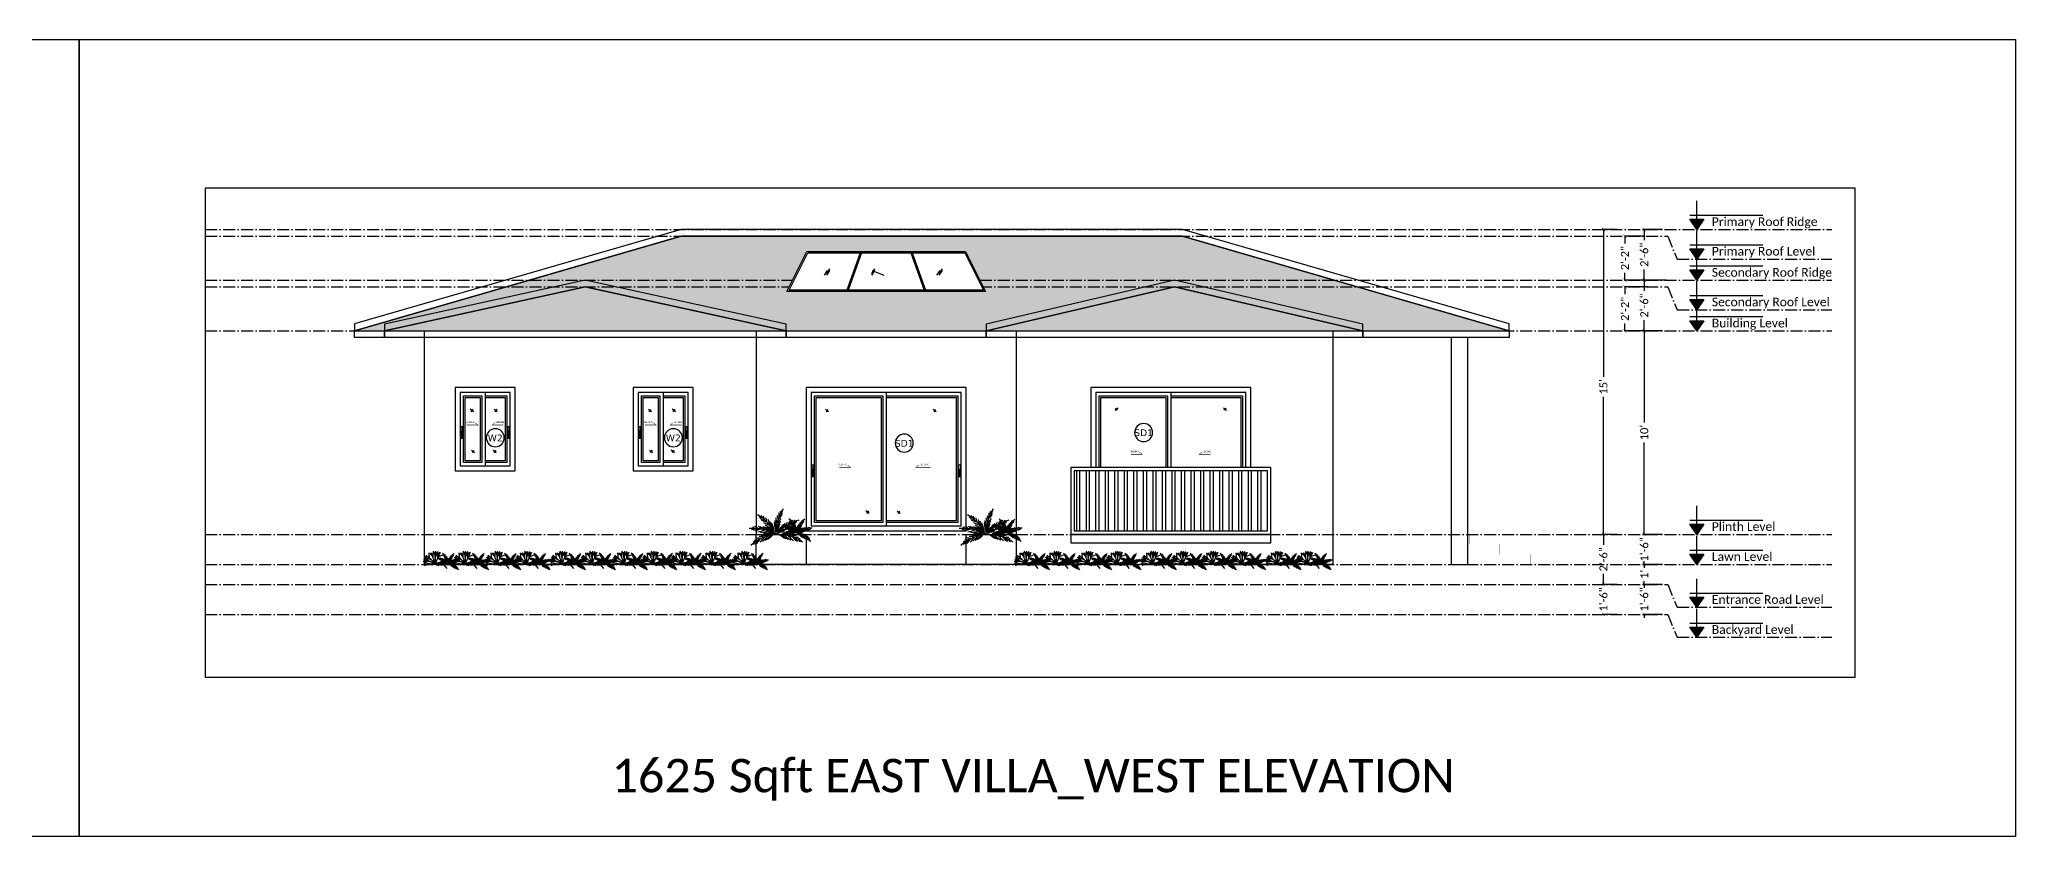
# Model space of a CAD drawing. Header units: millimetres. Extents: x -620 to 116137, y -21481 to 17722.
# Drawn here: x 86510 to 116137, y -21481 to -9535 of the extents above; entities that cross this region are included whole.
import ezdxf
from ezdxf.enums import TextEntityAlignment as Align
from ezdxf.xclip import XClip

# ---------------------------------------------------------------- set-up
doc = ezdxf.new("R2010")
doc.units = ezdxf.units.MM
doc.header["$LTSCALE"] = 150
doc.header["$XCLIPFRAME"] = 2
doc.set_wipeout_variables(frame=1)
doc.linetypes.add('ACAD_ISO10W100', pattern=[18, 12, -3, 0, -3])
doc.linetypes.add('HIDDEN', pattern=[0])
for name, color, linetype, true_color in [('ad-Dimension', 5, 'Continuous', 0x0000ff), ('ad-Landscape', 7, 'Continuous', 0x007f00), ('ad-Primary Roof', 5, 'Continuous', 0x0000ff), ('ad-Ridge', 7, 'Continuous', 0xa56752), ('ad-Secondary Roof', 6, 'Continuous', 0xff00ff), ('ad-Verandah', 7, 'Continuous', 0xa57c52)]:
    doc.layers.add(name, color=color, linetype=linetype, true_color=true_color)
for name, color, linetype in [('ad-Door', 11, 'Continuous'), ('ad-Elevation 10', 8, 'Continuous'), ('ad-Grid', 8, 'ACAD_ISO10W100'), ('ad-Level', 4, 'Continuous'), ('ad-Level text', 4, 'Continuous'), ('ad-MS Column', 1, 'Continuous'), ('ad-Roofs', 2, 'Continuous'), ('ad-Text main', 7, 'Continuous'), ('ad-Text Main_Door&window Label', 7, 'Continuous'), ('ad-Wall hatch', 8, 'Continuous')]:
    doc.layers.add(name, color=color, linetype=linetype)
doc.styles.add('6 U T S R N_Typical Floor Plan$0$3BHK-E(NB)$0$grid_text', font='verdana.ttf', dxfattribs={"width": 0.9})
doc.styles.get("Standard").update_dxf_attribs({"font": 'calibril.ttf'})
doc.dimstyles.new('Copy of A-100-DIM-INT (MM-FT)', dxfattribs={"dimscale": 50, "dimtxt": 2.4, "dimasz": 1, "dimexe": 0, "dimexo": 0, "dimgap": 1, "dimtad": 0, "dimdec": 0, "dimlfac": 0.03937, "dimdsep": 46, "dimlunit": 3, "dimtxsty": 'Standard', "dimblk": '$ZCDB_AUDIT_GENERATED_C85', "dimcen": 0.025, "dimclrd": 256, "dimclre": 256, "dimclrt": 256, "dimazin": 2, "dimtfac": 1, "dimtdec": 0, "dimtix": 1, "dimtmove": 2, "dimatfit": 3, "dimldrblk": '$ZCDB_AUDIT_GENERATED_C85', "dimfxl": 1, "dimtolj": 1, "dimtzin": 0, "dimarcsym": 0})

# ---------------------------------------------------------------- blocks, each defined once
blk = doc.blocks.new('zw$24C5')
at = {"layer": 'ad-Wall hatch', "transparency": 33554610}
h = blk.add_hatch(dxfattribs=at)
h.set_pattern_fill('AR-BRSTD', color=256, angle=360)
h.set_pattern_definition([(360, (-16615, -5e-11), (3e-14, 67.7418), []), (90, (-16615, -5e-11), (-101.6, 67.7418), [67.7418, -67.7418])])
h.paths.add_polyline_path([(-16615, 0), (-11715, 1420), (-4200, 1420), (700, 0)])
h.paths.add_polyline_path([(-16165, 0), (-13153, 660), (-10140, 0)], flags=17)
h.paths.add_polyline_path([(-7140, 0), (-4317, 660), (-1495, 0)], flags=17)
h = blk.add_hatch(dxfattribs=at)
h.set_pattern_fill('AR-BRSTD', color=256, angle=360)
h.set_pattern_definition([(360, (-14850.16, 1991.93), (5e-14, 67.7418), []), (90, (-14850.16, 1991.93), (-101.6, 67.7418), [67.7418, -67.7418])])
h.paths.add_polyline_path([(-16165, 0), (-13153, 660), (-10140, 0)])
h.paths.add_polyline_path([(-7140, 0), (-4317, 660), (-1495, 0)])
at = {"elevation": 0}
for points in [[(-16165, 0), (-10140, 0), (-10140, -100), (-16165, -100)], [(-10140, 0), (-7140, 0), (-7140, -100), (-10140, -100)]]:
    blk.add_lwpolyline(points, close=True, dxfattribs=at)
blk.add_lwpolyline([(-7140, 0), (-1495, 0), (-1495, -100), (-7140, -100)], close=True)
at = {"layer": 'ad-Elevation 10', "elevation": 0}
for points in [[(-16615, 0), (-16165, 0), (-16165, -100), (-16615, -100)], [(-1495, 0), (700, 0), (700, -100), (-1495, -100)]]:
    blk.add_lwpolyline(points, close=True, dxfattribs=at)
at = {"layer": 'ad-Primary Roof', "const_width": 20}
blk.add_lwpolyline([(-16615, 0), (-11715, 1420), (-4200, 1420), (700, 0)], close=True, dxfattribs=at)
at = {"layer": 'ad-Ridge'}
for points in [[(700, 0), (700, 103), (-4200, 1520), (-11715, 1520), (-16615, 103), (-16615, 0), (-11715, 1420), (-4200, 1420)], [(-7140, 0), (-4317, 658), (-1495, 0), (-1495, 102), (-4317, 760), (-7140, 102)]]:
    blk.add_lwpolyline(points, close=True, dxfattribs=at)
at = {"layer": 'ad-Ridge', "elevation": 0}
blk.add_lwpolyline([(-16165, 0), (-13153, 658), (-10140, 0), (-10140, 102), (-13153, 760), (-16165, 102)], close=True, dxfattribs=at)
at = {"layer": 'ad-Secondary Roof', "const_width": 20, "elevation": 0}
blk.add_lwpolyline([(-16165, 0), (-13153, 660), (-10140, 0)], close=True, dxfattribs=at)
at = {"layer": 'ad-Secondary Roof', "const_width": 20}
blk.add_lwpolyline([(-7140, 0), (-4317, 660), (-1495, 0)], close=True, dxfattribs=at)
blk = doc.blocks.new('A$C21625DEA')
at = {"layer": 'ad-Wall hatch'}
for p, q in [((0, 0), (46, 40)), ((4, 20), (21, 35)), ((21, 1), (37, 16))]:
    blk.add_line(p, q, dxfattribs=at)
blk = doc.blocks.new('hejhf')
at = {"layer": 'ad-Door', "linetype": 'HIDDEN', "ltscale": 300}
blk.add_lwpolyline([(35197, 30880), (35229, 30880), (35229, 30710), (35197, 30710)], close=True, dxfattribs=at)
at = {"layer": 'ad-Door'}
blk.add_lwpolyline([(35205, 30818), (35221, 30818), (35221, 30722), (35205, 30722)], close=True, dxfattribs=at)
blk = doc.blocks.new('6 U T S R N_Typical Floor Plan$0$ad_Window Tag')
blk.add_circle((0, 0), 150)
at = {"style": '6 U T S R N_Typical Floor Plan$0$3BHK-E(NB)$0$grid_text', "width": 0.9}
blk.add_attdef('D1', text='', height=125, dxfattribs=at).set_placement((0, 0), align=Align.MIDDLE_CENTER)
blk = doc.blocks.new('zw$B431')
at = {"layer": 'ad-Door'}
for points in [[(900, 1250), (0, 1250), (0, 0), (900, 0)], [(825, 1175), (75, 1175), (75, 75), (825, 75)], [(125, 1125), (400, 1125), (400, 125), (125, 125)], [(150, 1100), (375, 1100), (375, 150), (150, 150)]]:
    blk.add_lwpolyline(points, close=True, dxfattribs=at)
for points in [[(450, 1175), (450, 75)], [(450, 1125), (775, 1125), (775, 125), (450, 125)], [(450, 1100), (750, 1100), (750, 150), (450, 150)]]:
    blk.add_lwpolyline(points, dxfattribs=at)
at = {"layer": 'ad-Door', "const_width": 6.39, "elevation": 0}
for points in [[(300, 725), (344, 689), (175, 689)], [(600, 725), (556, 689), (725, 689)]]:
    blk.add_lwpolyline(points, dxfattribs=at)
at = {"xscale": -1}
for p in [(35313, -30220), (36013, -30220)]:
    blk.add_blockref('hejhf', p, dxfattribs=at)
at = {"layer": 'ad-Elevation 10', "xscale": -1}
for p in [(274, 884, 0), (633, 884), (292, 274, 0), (618, 274)]:
    blk.add_blockref('A$C21625DEA', p, dxfattribs=at)
at = {"layer": 'ad-Text Main_Door&window Label'}
ref = blk.add_blockref('6 U T S R N_Typical Floor Plan$0$ad_Window Tag', (603, 497), dxfattribs=dict(at, xscale=-0.9, yscale=0.9, zscale=0.9))
ref.add_attrib('D1', 'W2', dxfattribs={"height": 101.2, "rotation": 1800, "style": '6 U T S R N_Typical Floor Plan$0$3BHK-E(NB)$0$grid_text'}).set_placement((602, 495), align=Align.MIDDLE_CENTER)
at = {"layer": 'ad-Text Main_Door&window Label', "linetype": 'Continuous', "char_height": 25, "width": 146.47, "attachment_point": 5}
for insert in [(228, 732, 0), (672, 732, 0)]:
    blk.add_mtext('SLIDING', dxfattribs=dict(at, insert=insert))
blk = doc.blocks.new('zw$6963')
at = {"transparency": 33554610}
h = blk.add_hatch(dxfattribs=at)
h.set_pattern_fill('ANSI32', color=256, scale=15, angle=45)
h.set_pattern_definition([(90, (50, 50), (-142.875, 4e-14), []), (90, (97.63, 97.63), (-142.875, 4e-14), [])])
h.paths.add_polyline_path([(50, 50), (2950, 50), (2950, 950), (50, 950)])
for points in [[(0, 0), (3000, 0), (3000, 1000), (0, 1000)], [(50, 50), (2950, 50), (2950, 950), (50, 950)], [(0, -125), (3000, -125), (3000, 0), (0, 0)]]:
    blk.add_lwpolyline(points, close=True)
blk = doc.blocks.new('zw$F113')
at = {"layer": 'ad-Door'}
for points in [[(2400, -1200), (2400, 0), (0, 0), (0, -1200)], [(2325, -1200), (2325, -75), (75, -75), (75, -1200)], [(125, -1200), (125, -125), (1150, -125), (1150, -1200)], [(150, -1200), (150, -150), (1125, -150), (1125, -1200)], [(1200, -75), (1200, -1200)], [(1200, -125), (2275, -125), (2275, -1200)], [(1200, -150), (2250, -150), (2250, -1200)]]:
    blk.add_lwpolyline(points, dxfattribs=at)
at = {"layer": 'ad-Door', "const_width": 6.39, "elevation": 0}
for points in [[(729, -964), (773, -1001), (604, -1001)], [(1671, -964), (1627, -1001), (1796, -1001)]]:
    blk.add_lwpolyline(points, dxfattribs=at)
at = {"layer": 'ad-Elevation 10', "rotation": 359.9999999999999}
blk.add_blockref('A$C21625DEA', (365, -342), dxfattribs=at)
at = {"layer": 'ad-Elevation 10', "xscale": -1}
blk.add_blockref('A$C21625DEA', (2035, -342), dxfattribs=at)
at = {"layer": 'ad-Text Main_Door&window Label'}
ref = blk.add_blockref('6 U T S R N_Typical Floor Plan$0$ad_Window Tag', (794, -675), dxfattribs=dict(at, xscale=-0.9, yscale=0.9, zscale=0.9))
ref.add_attrib('D1', 'SD1', dxfattribs={"height": 101.2, "rotation": 2520, "style": '6 U T S R N_Typical Floor Plan$0$3BHK-E(NB)$0$grid_text'}).set_placement((793, -677), align=Align.MIDDLE_CENTER)
at = {"layer": 'ad-Text Main_Door&window Label', "linetype": 'Continuous', "char_height": 25, "width": 146.47, "attachment_point": 5}
for insert in [(657, -957, 0), (1743, -957, 0)]:
    blk.add_mtext('SLIDING', dxfattribs=dict(at, insert=insert))
blk = doc.blocks.new('zw$EFD2')
at = {"layer": 'ad-Door'}
for points in [[(2400, 2150), (0, 2150), (0, 0), (2400, 0)], [(2325, 2075), (75, 2075), (75, 75), (2325, 75)], [(125, 2025), (1150, 2025), (1150, 125), (125, 125)], [(150, 2000), (1125, 2000), (1125, 150), (150, 150)]]:
    blk.add_lwpolyline(points, close=True, dxfattribs=at)
for points in [[(1200, 2075), (1200, 75)], [(1200, 2025), (2275, 2025), (2275, 125), (1200, 125)], [(1200, 2000), (2250, 2000), (2250, 150), (1200, 150)]]:
    blk.add_lwpolyline(points, dxfattribs=at)
at = {"layer": 'ad-Door', "const_width": 6.39, "elevation": 0}
for points in [[(619, 990), (663, 954), (494, 954)], [(1689, 990), (1642, 954), (1866, 954)]]:
    blk.add_lwpolyline(points, dxfattribs=at)
at = {"xscale": -1, "rotation": 359.9999999999997}
for p in [(35313, -29895), (37513, -29895)]:
    blk.add_blockref('hejhf', p, dxfattribs=at)
at = {"layer": 'ad-Elevation 10', "xscale": -1, "rotation": 359.9999999999997}
for p in [(335, 1784, 0), (1948, 1784), (941, 261, 0), (1408, 261)]:
    blk.add_blockref('A$C21625DEA', p, dxfattribs=at)
at = {"layer": 'ad-Text Main_Door&window Label'}
ref = blk.add_blockref('6 U T S R N_Typical Floor Plan$0$ad_Window Tag', (1470, 1317), dxfattribs=dict(at, xscale=-0.9, yscale=0.9, zscale=0.9))
ref.add_attrib('D1', 'SD1', dxfattribs={"height": 101.2, "rotation": 360, "style": '6 U T S R N_Typical Floor Plan$0$3BHK-E(NB)$0$grid_text'}).set_placement((1469, 1314), align=Align.MIDDLE_CENTER)
at = {"layer": 'ad-Text Main_Door&window Label', "linetype": 'Continuous', "char_height": 25, "width": 146.47, "attachment_point": 5}
for insert in [(547, 997, 0), (1776, 997, 0)]:
    blk.add_mtext('SLIDING', dxfattribs=dict(at, insert=insert))
blk = doc.blocks.new('A$C64040638')
at = {"layer": 'ad-MS Column'}
blk.add_lwpolyline([(0, 300), (250, 300), (250, 3700), (0, 3700)], close=True, dxfattribs=at)
blk = doc.blocks.new('zw$A860')
at = {"layer": 'ad-Elevation 10'}
for points in [[(0, 0), (0, -3500), (-13620, -3500), (-13620, 0)], [(-4745, 0), (-4745, -3050)], [(-8645, 0), (-8645, -3050)]]:
    blk.add_lwpolyline(points, dxfattribs=at)
at = {"layer": 'ad-Verandah', "const_width": 2}
for points in [[(-5495, -3050), (-7895, -3050), (-7895, -3200), (-5495, -3200)], [(-5495, -3200), (-7895, -3200), (-7895, -3350), (-5495, -3350)], [(-5495, -3350), (-7895, -3350), (-7895, -3500), (-5495, -3500)]]:
    blk.add_lwpolyline(points, close=True, dxfattribs=at)
at = {"layer": 'ad-Verandah', "const_width": 2, "elevation": 0}
blk.add_lwpolyline([(0, -3500), (2960, -3500), (2960, -3350), (2505, -3350), (2505, -3200), (2050, -3200), (2050, -3050), (0, -3050)], close=True, dxfattribs=at)
for name, p, rotation in [('zw$EFD2', (-7895, -3000), 359.9999999999999), ('zw$F113', (-3630, -850), 359.9999999999997)]:
    blk.add_blockref(name, p, dxfattribs=dict(rotation=rotation))
at = {"layer": 'ad-Elevation 10', "rotation": 359.9999999999997}
blk.add_blockref('zw$6963', (-3930, -3050), dxfattribs=at)
at = {"layer": 'ad-MS Column'}
blk.add_blockref('A$C64040638', (1775, -3800), dxfattribs=at)
at = {"layer": 'ad-Roofs'}
for p in [(-13160, -2100), (-10490, -2100)]:
    blk.add_blockref('zw$B431', p, dxfattribs=at)
blk = doc.blocks.new('TR13')
at = {"layer": 'ad-Landscape'}
for centre, radius, start, end in [((2.27, 0.39), 2.31, 153.8471, 189.8045), ((0.28, 1.14), 0.284, 174.8554, 213.511), ((-1.08, 1.78), 1.45, 318.0291, 330.8083), ((-0.32, 1.39), 0.558, 309.4156, 336.9891), ((0.18, 1.23), 0.119, 165.7556, 225.016), ((-0.04, 1.41), 0.275, 300.4086, 330.328), ((-0.93, -2.02), 2.2, 65.9785, 103.9755), ((-1.41, 0.35), 0.275, 288.3185, 318.2379), ((-1.27, 0.1), 0.119, 33.6304, 92.8909), ((-1.34, 0.62), 0.558, 281.6573, 309.2309), ((-1.2, -0.02), 0.284, 45.1354, 83.791), ((-2.01, -1.22), 2.31, 31.3349, 67.3424), ((-1.57, 1.44), 1.45, 287.8381, 300.6174), ((-0.94, 1.07), 0.275, 250.8614, 280.7808), ((-2.35, -2.06), 2.72, 55.5314, 60.4817), ((-1.51, 1.69), 1.77, 287.559, 299.1171), ((-0.72, 1.24), 0.558, 244.2003, 271.7738), ((-0.98, 0.79), 0.119, 356.1734, 55.4338), ((-0.4, 2.03), 1.45, 250.3811, 263.1603), ((-2.17, -2.1), 2.72, 55.4593, 62.1027), ((-1.33, 2.33), 2.39, 282.0393, 291.9945), ((-1, 0.66), 0.284, 7.6784, 46.334), ((-0.15, 2.2), 1.77, 250.102, 261.66), ((-1.96, -2.14), 2.72, 55.3623, 63.7217), ((-1.03, 2.14), 2.19, 279.2432, 289.6353), ((-1.82, -2.17), 2.72, 55.2681, 64.9875), ((0.38, 2.59), 2.39, 244.5823, 254.5374), ((-3.15, -0.26), 2.72, 18.0744, 23.0247), ((-1.72, -2.2), 2.72, 55.1719, 66.1514), ((-0.75, 1.82), 1.86, 276.2169, 287.5038), ((0.5, 2.27), 2.19, 241.7861, 252.1783), ((-2.98, -0.41), 2.72, 18.0023, 24.6457), ((0.53, 1.84), 1.86, 238.7599, 250.0467), ((-2.84, -0.57), 2.72, 17.9053, 26.2647), ((-2.75, -0.68), 2.72, 17.8111, 27.5304), ((-2.68, -0.76), 2.72, 17.7148, 28.6944), ((2.48, 1.18), 2.72, 192.4951, 203.4746), ((2.47, 1.29), 2.72, 193.659, 203.3783), ((2.47, 1.43), 2.72, 194.9247, 203.2841), ((2.48, 1.64), 2.72, 196.5437, 203.1872), ((2.51, 1.86), 2.72, 198.1648, 203.115), ((-1.38, 1.74), 1.77, 319.5294, 331.0874), ((-2.03, 1.69), 2.39, 326.652, 336.6071), ((-1.91, 1.36), 2.19, 329.0112, 339.4033), ((-1.65, 1.02), 1.86, 331.1427, 342.4295), ((2, -1.22), 2.31, 112.6576, 148.6651), ((2.43, -1.16), 2.72, 141.1023, 152.0818), ((0.47, -2.18), 2.2, 63.0377, 101.5351), ((2.68, -0.76), 2.72, 151.3056, 162.2852), ((2.51, -1.09), 2.72, 142.2662, 151.9855), ((-0.53, 1.84), 1.86, 289.9533, 301.2401), ((2.74, -0.68), 2.72, 152.4696, 162.1889), ((-0.51, 2.27), 2.19, 287.8217, 298.2139), ((1.2, -2.53), 2.72, 100.8618, 111.8414), ((2.62, -1), 2.72, 143.5319, 151.8914), ((2.83, -0.57), 2.72, 153.7353, 162.0947), ((-0.38, 2.59), 2.39, 285.4626, 295.4177), ((1.31, -2.53), 2.72, 102.0258, 111.7451), ((1.51, 1.85), 2.19, 237.3779, 247.7701), ((2.98, -0.41), 2.72, 155.3543, 161.9977), ((0.14, 2.2), 1.77, 278.34, 289.898), ((1.45, -2.52), 2.72, 103.2915, 111.6509), ((1.84, 1.97), 2.39, 235.0188, 244.9739), ((3.15, -0.26), 2.72, 156.9753, 161.9256), ((0.4, 2.03), 1.45, 276.8397, 289.6189), ((1.66, -2.54), 2.72, 104.9105, 111.5539), ((0.71, 1.24), 0.558, 268.2262, 295.7997), ((0.99, 0.66), 0.284, 133.666, 172.3216), ((0.97, 0.79), 0.119, 124.5662, 183.8266), ((1.85, -2.54), 2.72, 106.5316, 111.4818), ((0.93, 1.07), 0.275, 259.2192, 289.1386), ((0.5, -2.26), 2.31, 102.0179, 139.5122), ((-1.09, -0.66), 0.119, 68.3432, 127.6037), ((-1.35, -0.54), 0.275, 323.0313, 352.9507), ((-0.97, -0.72), 0.284, 79.8482, 118.5038), ((-1.45, -0.28), 0.558, 316.3701, 343.9437), ((-0.76, -3.05), 2.72, 90.2442, 95.1945), ((-2.1, 0.27), 1.45, 322.5509, 335.3302), ((-0.56, -2.94), 2.72, 90.1721, 96.8155), ((-2.18, 0.56), 1.77, 322.2718, 333.8299), ((-0.37, -2.85), 2.72, 90.0751, 98.4345), ((-0.24, -2.8), 2.72, 89.9809, 99.7003), ((-0.14, -2.76), 2.72, 89.8847, 100.8642), ((-2.4, 1.18), 2.39, 316.7521, 326.7073), ((-2.05, 1.2), 2.19, 313.956, 324.3481), ((-1.63, 1.09), 1.86, 310.9297, 322.2166), ((1.16, 1.6), 1.86, 239.5095, 250.7963), ((1.87, 1.31), 1.77, 227.8962, 239.4542), ((1.87, 1.05), 1.45, 226.3959, 239.1751), ((1.46, 0.3), 0.558, 217.7824, 245.3559), ((1.19, -0.29), 0.284, 83.2222, 121.8778), ((1.28, -0.19), 0.119, 74.1224, 133.3828), ((1.47, 0.02), 0.275, 208.7754, 238.6948)]:
    blk.add_arc(centre, radius, start, end, dxfattribs=at)
blk = doc.blocks.new('A$Cbc8f3eac')
at = {"layer": 'ad-Elevation 10'}
blk.add_lwpolyline([(0, 450), (750, 450), (750, 0), (0, 0)], close=True, dxfattribs=at)
at = {"layer": 'ad-Landscape', "color": 3, "xscale": 280.204482088079, "yscale": 280.204482088079, "zscale": 280.204482088079, "rotation": 352.4468819518883}
blk.add_blockref('TR13', (296, 450), dxfattribs=at)
at = {"layer": 'ad-Landscape', "color": 104, "xscale": 168.1226892544214, "yscale": 168.1226892544214, "zscale": 168.1226892544214, "rotation": 337.6020414040115}
blk.add_blockref('TR13', (607, 471), dxfattribs=at)
blk = doc.blocks.new('TR12')
at = {"layer": 'ad-Landscape', "color": 0}
for p, q in [((-1.05, 0.24), (-2.12, 0.05)), ((0, 0), (-2.07, 0.48)), ((-0.9, 0.6), (-1.97, 0.81)), ((-1.42, 0.23), (-1.96, 0.05)), ((0, 0), (-1.93, 0.31)), ((0, 0), (-1.92, -0.4)), ((-1.02, 0.16), (-1.85, 0.65)), ((-1.28, 0.3), (-1.81, 1.11)), ((0, 0), (-1.76, 1.18)), ((-1.09, 0.73), (-1.29, 1.69)), ((-0.71, 1.24), (-1.19, 1.56)), ((0, 0), (-0.97, 1.7)), ((-0.52, 0.9), (-0.65, 1.85)), ((-0.09, 1.08), (-0.61, 2.04)), ((-0.22, 1.42), (-0.55, 1.88)), ((0, 0), (-0.3, 1.93)), ((0, 0), (-0.19, 2.12)), ((-0.16, 1.02), (0.05, 1.96)), ((-0.12, 1.31), (0.5, 2.06)), ((0, 0), (0.58, 2.04)), ((0, 0), (1.75, 0.89)), ((0, 0), (2.12, 0.08)), ((0.3, 1.04), (0.16, 2.12)), ((0.36, 1.27), (1.2, 1.75)), ((0.92, 0.47), (1.88, 0.56)), ((1.08, 0.04), (2.06, 0.5)), ((1.28, 0.65), (1.62, 1.11)), ((1.32, 0.05), (2.04, -0.6)), ((-1.01, -0.21), (-1.96, -0.05)), ((-1.72, -0.36), (-1.95, -0.21)), ((-1.4, -0.29), (-1.85, -0.65))]:
    blk.add_line(p, q, dxfattribs=at)
blk = doc.blocks.new('A$C04069485')
at = {"layer": 'ad-Landscape', "xscale": 87.5639006525247, "yscale": 87.5639006525247, "zscale": 87.5639006525247, "rotation": 352.4468819518883}
blk.add_blockref('TR12', (174, 12), dxfattribs=at)
at = {"layer": 'ad-Landscape', "color": 104, "xscale": 124.315801057205, "yscale": 124.315801057205, "zscale": 124.315801057205, "rotation": 337.6020414040115}
blk.add_blockref('TR13', (367, 11), dxfattribs=at)
blk = doc.blocks.new('A$C5686a20b')
at = {"layer": 'ad-Landscape'}
for name, p in [('A$Cbc8f3eac', (4975, -450)), ('A$Cbc8f3eac', (8125, -450)), ('A$C04069485', (-9, -450, 0)), ('A$C04069485', (441, -450, 0)), ('A$C04069485', (921, -450, 0)), ('A$C04069485', (1361, -450, 0)), ('A$C04069485', (1891, -450, 0)), ('A$C04069485', (2341, -450, 0)), ('A$C04069485', (2821, -450, 0)), ('A$C04069485', (3261, -450, 0)), ('A$C04069485', (3691, -450, 0)), ('A$C04069485', (4141, -450, 0)), ('A$C04069485', (4621, -450, 0)), ('A$C04069485', (8851, -450, 0)), ('A$C04069485', (9301, -450, 0)), ('A$C04069485', (9781, -450, 0)), ('A$C04069485', (10221, -450, 0)), ('A$C04069485', (10751, -450, 0)), ('A$C04069485', (11201, -450, 0)), ('A$C04069485', (11651, -450, 0)), ('A$C04069485', (12091, -450, 0)), ('A$C04069485', (12621, -450, 0)), ('A$C04069485', (13071, -450, 0))]:
    blk.add_blockref(name, p, dxfattribs=at)
blk = doc.blocks.new('ELE-1')
at = {"layer": 'ad-Level'}
blk.add_hatch(color=252, dxfattribs=at).paths.add_polyline_path([(175, 125), (88, 125), (0, 125), (88, 0)])
at = {"layer": 'ad-Level', "color": 2}
blk.add_line((0, 175), (900, 175), dxfattribs=at)
blk.add_lwpolyline([(88, 125), (175, 125), (88, 0), (0, 125), (88, 125), (88, 350)], dxfattribs=at)
blk = doc.blocks.new('EW')
at = {"layer": 'ad-Level', "xscale": 1.792223955136464, "yscale": 1.792223955136464, "zscale": 1.792223955136464}
blk.add_blockref('ELE-1', (-1613, -314), dxfattribs=at)
at = {"layer": 'ad-Level text'}
blk.add_attdef('FLOOR', (-1126, -238), '', height=150, dxfattribs=at)
blk = doc.blocks.new('$ZCDB_AUDIT_GENERATED_C85')
at = {"color": 0, "linetype": 'ByBlock', "const_width": 0.15}
blk.add_lwpolyline([(-0.5, -0.5), (0.5, 0.5)], dxfattribs=at)
blk = doc.blocks.new('*D62')
at = {"layer": 'ad-Dimension', "lineweight": -2, "transparency": 16777216}
for p, q in [((-2811, 0), (-2811, 50)), ((-2540, 0), (-2811, 0)), ((-2811, 0), (-2811, -10)), ((-2811, -450), (-2811, -440)), ((-2540, -450), (-2811, -450)), ((-2811, -450), (-2811, -500))]:
    blk.add_line(p, q, dxfattribs=at)
at = {"layer": 'Defpoints', "color": 0, "transparency": 16777216}
for p in [(-2540, 0), (-2811, -450), (-2540, -450)]:
    blk.add_point(p, dxfattribs=at)
at = {"layer": 'ad-Dimension', "lineweight": -2, "transparency": 16777216, "xscale": 50, "yscale": 50, "zscale": 50}
for p, rotation in [((-2811, 0), 270), ((-2811, -450), 90)]:
    blk.add_blockref('$ZCDB_AUDIT_GENERATED_C85', p, dxfattribs=dict(at, rotation=rotation))
at = {"layer": 'ad-Dimension', "transparency": 16777216, "insert": (-2811, -225), "char_height": 120, "attachment_point": 5, "rotation": 90}
blk.add_mtext('\\A1;1\'-6"', dxfattribs=at)
blk = doc.blocks.new('*D63')
at = {"layer": 'ad-Dimension', "lineweight": -2, "transparency": 16777216}
for p, q in [((-2540, 3050), (-2811, 3050)), ((-2811, 3050), (-2811, 1675)), ((-2811, 0), (-2811, 1375)), ((-2540, 0), (-2811, 0))]:
    blk.add_line(p, q, dxfattribs=at)
at = {"layer": 'Defpoints', "color": 0, "transparency": 16777216}
for p in [(-2540, 3050), (-2811, 0), (-2540, 0)]:
    blk.add_point(p, dxfattribs=at)
at = {"layer": 'ad-Dimension', "lineweight": -2, "transparency": 16777216, "xscale": 50, "yscale": 50, "zscale": 50}
for p, rotation in [((-2811, 3050), 90), ((-2811, 0), 270)]:
    blk.add_blockref('$ZCDB_AUDIT_GENERATED_C85', p, dxfattribs=dict(at, rotation=rotation))
at = {"layer": 'ad-Dimension', "transparency": 16777216, "insert": (-2811, 1525), "char_height": 120, "attachment_point": 5, "rotation": 90}
blk.add_mtext("\\A1;10'", dxfattribs=at)
blk = doc.blocks.new('*D64')
at = {"layer": 'ad-Dimension', "lineweight": -2, "transparency": 16777216}
for p, q in [((-3220, 4570), (-3423, 4570)), ((-3423, 4570), (-3423, 2360)), ((-3423, 0), (-3423, 2060)), ((-3220, 0), (-3423, 0))]:
    blk.add_line(p, q, dxfattribs=at)
at = {"layer": 'Defpoints', "color": 0, "transparency": 16777216}
for p in [(-3220, 4570), (-3423, 0), (-3220, 0)]:
    blk.add_point(p, dxfattribs=at)
at = {"layer": 'ad-Dimension', "lineweight": -2, "transparency": 16777216, "xscale": 50, "yscale": 50, "zscale": 50}
for p, rotation in [((-3423, 4570), 90), ((-3423, 0), 270)]:
    blk.add_blockref('$ZCDB_AUDIT_GENERATED_C85', p, dxfattribs=dict(at, rotation=rotation))
at = {"layer": 'ad-Dimension', "transparency": 16777216, "insert": (-3423, 2210), "char_height": 120, "attachment_point": 5, "rotation": 90}
blk.add_mtext("\\A1;15'", dxfattribs=at)
blk = doc.blocks.new('*D66')
at = {"layer": 'ad-Dimension', "lineweight": -2, "transparency": 16777216}
for p, q in [((-2478, 3810), (-2811, 3810)), ((-2811, 3810), (-2811, 3648)), ((-2811, 3050), (-2811, 3212)), ((-2540, 3050), (-2811, 3050))]:
    blk.add_line(p, q, dxfattribs=at)
at = {"layer": 'Defpoints', "color": 0, "transparency": 16777216}
for p in [(-2811, 3810), (-2478, 3810), (-2540, 3050)]:
    blk.add_point(p, dxfattribs=at)
at = {"layer": 'ad-Dimension', "lineweight": -2, "transparency": 16777216, "xscale": 50, "yscale": 50, "zscale": 50}
for p, rotation in [((-2811, 3810), 90), ((-2811, 3050), 270)]:
    blk.add_blockref('$ZCDB_AUDIT_GENERATED_C85', p, dxfattribs=dict(at, rotation=rotation))
at = {"layer": 'ad-Dimension', "transparency": 16777216, "insert": (-2811, 3430), "char_height": 120, "attachment_point": 5, "rotation": 90}
blk.add_mtext('\\A1;2\'-6"', dxfattribs=at)
blk = doc.blocks.new('*D67')
at = {"layer": 'ad-Dimension', "lineweight": -2, "transparency": 16777216}
for p, q in [((-2540, 4570), (-2811, 4570)), ((-2811, 4570), (-2811, 4408)), ((-2811, 3810), (-2811, 3972)), ((-2478, 3810), (-2811, 3810))]:
    blk.add_line(p, q, dxfattribs=at)
at = {"layer": 'Defpoints', "color": 0, "transparency": 16777216}
for p in [(-2811, 4570), (-2540, 4570), (-2478, 3810)]:
    blk.add_point(p, dxfattribs=at)
at = {"layer": 'ad-Dimension', "lineweight": -2, "transparency": 16777216, "xscale": 50, "yscale": 50, "zscale": 50}
for p, rotation in [((-2811, 4570), 90), ((-2811, 3810), 270)]:
    blk.add_blockref('$ZCDB_AUDIT_GENERATED_C85', p, dxfattribs=dict(at, rotation=rotation))
at = {"layer": 'ad-Dimension', "transparency": 16777216, "insert": (-2811, 4190), "char_height": 120, "attachment_point": 5, "rotation": 90}
blk.add_mtext('\\A1;2\'-6"', dxfattribs=at)
blk = doc.blocks.new('*D68')
at = {"layer": 'ad-Dimension', "lineweight": -2, "transparency": 16777216}
for p, q in [((-2751, 3710), (-3101, 3710)), ((-3101, 3710), (-3101, 3598)), ((-3101, 3050), (-3101, 3162)), ((-2811, 3050), (-3101, 3050))]:
    blk.add_line(p, q, dxfattribs=at)
at = {"layer": 'Defpoints', "color": 0, "transparency": 16777216}
for p in [(-2751, 3710), (-3101, 3050), (-2811, 3050)]:
    blk.add_point(p, dxfattribs=at)
at = {"layer": 'ad-Dimension', "lineweight": -2, "transparency": 16777216, "xscale": 50, "yscale": 50, "zscale": 50}
for p, rotation in [((-3101, 3710), 90), ((-3101, 3050), 270)]:
    blk.add_blockref('$ZCDB_AUDIT_GENERATED_C85', p, dxfattribs=dict(at, rotation=rotation))
at = {"layer": 'ad-Dimension', "transparency": 16777216, "insert": (-3101, 3380), "char_height": 120, "attachment_point": 5, "rotation": 90}
blk.add_mtext('\\A1;2\'-2"', dxfattribs=at)
blk = doc.blocks.new('*D69')
at = {"layer": 'ad-Dimension', "lineweight": -2, "transparency": 16777216}
for p, q in [((-2811, 4470), (-3101, 4470)), ((-3101, 4470), (-3101, 4358)), ((-3101, 3810), (-3101, 3922)), ((-2811, 3810), (-3101, 3810))]:
    blk.add_line(p, q, dxfattribs=at)
at = {"layer": 'Defpoints', "color": 0, "transparency": 16777216}
for p in [(-2811, 4470), (-3101, 3810), (-2811, 3810)]:
    blk.add_point(p, dxfattribs=at)
at = {"layer": 'ad-Dimension', "lineweight": -2, "transparency": 16777216, "xscale": 50, "yscale": 50, "zscale": 50}
for p, rotation in [((-3101, 4470), 90), ((-3101, 3810), 270)]:
    blk.add_blockref('$ZCDB_AUDIT_GENERATED_C85', p, dxfattribs=dict(at, rotation=rotation))
at = {"layer": 'ad-Dimension', "transparency": 16777216, "insert": (-3101, 4140), "char_height": 120, "attachment_point": 5, "rotation": 90}
blk.add_mtext('\\A1;2\'-2"', dxfattribs=at)
blk = doc.blocks.new('*D65')
at = {"layer": 'ad-Dimension', "lineweight": -2, "transparency": 16777216}
for p, q in [((-2811, -750), (-2811, -700)), ((-2540, -750), (-2811, -750)), ((-2811, -750), (-2811, -760)), ((-2811, -1200), (-2811, -1190)), ((-2540, -1200), (-2811, -1200)), ((-2811, -1200), (-2811, -1250))]:
    blk.add_line(p, q, dxfattribs=at)
at = {"layer": 'Defpoints', "color": 0, "transparency": 16777216}
for p in [(-2540, -750), (-2811, -1200), (-2540, -1200)]:
    blk.add_point(p, dxfattribs=at)
at = {"layer": 'ad-Dimension', "lineweight": -2, "transparency": 16777216, "xscale": 50, "yscale": 50, "zscale": 50}
for p, rotation in [((-2811, -750), 270), ((-2811, -1200), 90)]:
    blk.add_blockref('$ZCDB_AUDIT_GENERATED_C85', p, dxfattribs=dict(at, rotation=rotation))
at = {"layer": 'ad-Dimension', "transparency": 16777216, "insert": (-2811, -975), "char_height": 120, "attachment_point": 5, "rotation": 90}
blk.add_mtext('\\A1;1\'-6"', dxfattribs=at)
blk = doc.blocks.new('*D70')
at = {"layer": 'ad-Dimension', "lineweight": -2, "transparency": 16777216}
for p, q in [((-2811, -450), (-2811, -400)), ((-2540, -450), (-2811, -450)), ((-2811, -450), (-2811, -497)), ((-2811, -750), (-2811, -703)), ((-2540, -750), (-2811, -750)), ((-2811, -750), (-2811, -800))]:
    blk.add_line(p, q, dxfattribs=at)
at = {"layer": 'Defpoints', "color": 0, "transparency": 16777216}
for p in [(-2540, -450), (-2811, -750), (-2540, -750)]:
    blk.add_point(p, dxfattribs=at)
at = {"layer": 'ad-Dimension', "lineweight": -2, "transparency": 16777216, "xscale": 50, "yscale": 50, "zscale": 50}
for p, rotation in [((-2811, -450), 270), ((-2811, -750), 90)]:
    blk.add_blockref('$ZCDB_AUDIT_GENERATED_C85', p, dxfattribs=dict(at, rotation=rotation))
at = {"layer": 'ad-Dimension', "transparency": 16777216, "insert": (-2811, -600), "char_height": 120, "attachment_point": 5, "rotation": 90}
blk.add_mtext("\\A1;1'", dxfattribs=at)
blk = doc.blocks.new('*D71')
at = {"layer": 'ad-Dimension', "lineweight": -2, "transparency": 16777216}
for p, q in [((-3220, -750), (-3423, -750)), ((-3423, -750), (-3423, -760)), ((-3423, -1200), (-3423, -1190)), ((-3220, -1200), (-3423, -1200))]:
    blk.add_line(p, q, dxfattribs=at)
at = {"layer": 'Defpoints', "color": 0, "transparency": 16777216}
for p in [(-3220, -750), (-3423, -1200), (-3220, -1200)]:
    blk.add_point(p, dxfattribs=at)
at = {"layer": 'ad-Dimension', "lineweight": -2, "transparency": 16777216, "xscale": 50, "yscale": 50, "zscale": 50}
for p, rotation in [((-3423, -750), 90), ((-3423, -1200), 270)]:
    blk.add_blockref('$ZCDB_AUDIT_GENERATED_C85', p, dxfattribs=dict(at, rotation=rotation))
at = {"layer": 'ad-Dimension', "transparency": 16777216, "insert": (-3423, -975), "char_height": 120, "attachment_point": 5, "rotation": 90}
blk.add_mtext('\\A1;1\'-6"', dxfattribs=at)
blk = doc.blocks.new('*D72')
at = {"layer": 'ad-Dimension', "lineweight": -2, "transparency": 16777216}
for p, q in [((-3220, 0), (-3423, 0)), ((-3423, 0), (-3423, -157)), ((-3423, -750), (-3423, -593)), ((-3220, -750), (-3423, -750))]:
    blk.add_line(p, q, dxfattribs=at)
at = {"layer": 'Defpoints', "color": 0, "transparency": 16777216}
for p in [(-3220, 0), (-3423, -750), (-3220, -750)]:
    blk.add_point(p, dxfattribs=at)
at = {"layer": 'ad-Dimension', "lineweight": -2, "transparency": 16777216, "xscale": 50, "yscale": 50, "zscale": 50}
for p, rotation in [((-3423, 0), 90), ((-3423, -750), 270)]:
    blk.add_blockref('$ZCDB_AUDIT_GENERATED_C85', p, dxfattribs=dict(at, rotation=rotation))
at = {"layer": 'ad-Dimension', "transparency": 16777216, "insert": (-3423, -375), "char_height": 120, "attachment_point": 5, "rotation": 90}
blk.add_mtext('\\A1;2\'-6"', dxfattribs=at)
blk = doc.blocks.new('A$Cbcd64ba1')
blk.add_wipeout([(0, 0), (2380, 0), (2680, -600), (-300, -600)]).dxf.layer = 'ad-Elevation 10'
at = {"layer": 'ad-Elevation 10'}
for points in [[(0, 0), (2380, 0), (2680, -600), (-300, -600)], [(12, -20), (2368, -20), (2648, -580), (-268, -580)]]:
    blk.add_lwpolyline(points, close=True, dxfattribs=at)
for points in [[(306, -283), (260, -353)], [(340, -260), (294, -329)], [(340, -285), (294, -354)], [(800, -20), (600, -580)], [(820, -20), (620, -580)], [(1013, -260), (967, -329)], [(1013, -285), (967, -354)], [(979, -283), (1152, -353)], [(1560, -20), (1760, -580)], [(1580, -20), (1780, -580)], [(1991, -283), (1945, -353)], [(2026, -260), (1979, -329)], [(2026, -285), (1979, -354)]]:
    blk.add_lwpolyline(points, dxfattribs=at)
blk = doc.blocks.new('zw$38DE')
at = {"layer": 'ad-Grid', "ltscale": 0.1}
for points in [[(-27431.1, 4570), (0, 4570)], [(-27431.1, 4470), (-2459.8, 4470), (-2319.6, 4127), (0, 4127)], [(-27431.1, 3810), (0, 3810)], [(-27431.1, 3710), (-2459.8, 3710), (-2319.6, 3367), (0, 3367)], [(-27431.1, 3050), (0, 3050)], [(-27431.1, 0), (0, 0)], [(-27431.1, -450), (0, -450)], [(-27431.1, -750), (-2459.8, -750), (-2319.6, -1093), (0, -1093)], [(-27431.1, -1200), (-2459.8, -1200), (-2319.6, -1543), (0, -1543)]]:
    blk.add_lwpolyline(points, dxfattribs=at)
at = {"lineweight": 25}
ref = blk.add_blockref('EW', (-1031.8, 4783.4), dxfattribs=dict(at, xscale=0.6803507037772645, yscale=0.6803507037772645, zscale=0.6803507037772645))
ref.add_attrib('FLOOR', 'Primary Roof Ridge', (-1797.9, 4621.2), dxfattribs={"layer": 'ad-Level text', "height": 130.472, "rotation": 720})
ref = blk.add_blockref('EW', (-1031.8, 4340.4), dxfattribs=dict(at, xscale=0.6803507037772645, yscale=0.6803507037772645, zscale=0.6803507037772645))
ref.add_attrib('FLOOR', 'Primary Roof Level', (-1797.9, 4178.1), dxfattribs={"layer": 'ad-Level text', "height": 130.472, "rotation": 720})
ref = blk.add_blockref('EW', (-1031.8, 4023.4), dxfattribs=dict(at, xscale=0.6803507037772645, yscale=0.6803507037772645, zscale=0.6803507037772645))
ref.add_attrib('FLOOR', 'Secondary Roof Ridge', (-1797.9, 3861.2), dxfattribs={"layer": 'ad-Level text', "height": 130.472, "rotation": 720})
ref = blk.add_blockref('EW', (-1031.8, 3580.4), dxfattribs=dict(at, xscale=0.6803507037772645, yscale=0.6803507037772645, zscale=0.6803507037772645))
ref.add_attrib('FLOOR', 'Secondary Roof Level', (-1797.9, 3418.1), dxfattribs={"layer": 'ad-Level text', "height": 130.472, "rotation": 720})
ref = blk.add_blockref('EW', (-1031.8, 3263.4), dxfattribs=dict(at, xscale=0.6803507037772645, yscale=0.6803507037772645, zscale=0.6803507037772645))
ref.add_attrib('FLOOR', 'Building Level', (-1797.9, 3101.2), dxfattribs={"layer": 'ad-Level text', "height": 130.472, "rotation": 720})
ref = blk.add_blockref('EW', (-1031.8, 213.4), dxfattribs=dict(at, xscale=0.6803507037772645, yscale=0.6803507037772645, zscale=0.6803507037772645))
ref.add_attrib('FLOOR', 'Plinth Level', (-1797.9, 51.2), dxfattribs={"layer": 'ad-Level text', "height": 130.472, "rotation": 720})
ref = blk.add_blockref('EW', (-1031.8, -236.6), dxfattribs=dict(at, xscale=0.6803507037772645, yscale=0.6803507037772645, zscale=0.6803507037772645))
ref.add_attrib('FLOOR', 'Lawn Level', (-1797.9, -398.8), dxfattribs={"layer": 'ad-Level text', "height": 130.47, "rotation": 720})
ref = blk.add_blockref('EW', (-1031.8, -879.6), dxfattribs=dict(at, xscale=0.6803507037772645, yscale=0.6803507037772645, zscale=0.6803507037772645))
ref.add_attrib('FLOOR', 'Entrance Road Level', (-1797.9, -1041.9), dxfattribs={"layer": 'ad-Level text', "height": 130.472, "rotation": 720})
ref = blk.add_blockref('EW', (-1031.8, -1329.6), dxfattribs=dict(at, xscale=0.6803507037772645, yscale=0.6803507037772645, zscale=0.6803507037772645))
ref.add_attrib('FLOOR', 'Backyard Level', (-1797.9, -1491.9), dxfattribs={"layer": 'ad-Level text', "height": 130.472, "rotation": 720})
at = {"layer": 'ad-Dimension'}
for base, p1, p2, picture, middle in [((-3423, 0), (-3219.8, 4570), (-3219.8, 0), '*D64', (-3423, 2210)), ((-3423, -1200), (-3219.8, -750), (-3219.8, -1200), '*D71', (-3423, -975))]:
    dim = blk.add_linear_dim(base=base, p1=p1, p2=p2, angle=90, dimstyle='Copy of A-100-DIM-INT (MM-FT)', override={"dimblk": '$ZCDB_AUDIT_GENERATED_C85'}, dxfattribs=at)
    dim.commit()
    dim.dimension.update_dxf_attribs({"geometry": picture, "text_midpoint": middle, "dimtype": 128})
for base, p1, p2, picture, middle in [((-3101.5, 3810), (-2811.4, 4470), (-2811.4, 3810), '*D69', (-3101.5, 4140)), ((-2811.4, 4570), (-2478.4, 3810), (-2539.9, 4570), '*D67', (-2811.4, 4190)), ((-3101.5, 3050), (-2750.5, 3710), (-2811.4, 3050), '*D68', (-3101.5, 3380)), ((-2811.4, 3810), (-2539.9, 3050), (-2478.4, 3810), '*D66', (-2811.4, 3430)), ((-3423, -750), (-3219.8, 0), (-3219.8, -750), '*D72', (-3423, -375))]:
    dim = blk.add_linear_dim(base=base, p1=p1, p2=p2, angle=90, dimstyle='Copy of A-100-DIM-INT (MM-FT)', override={"dimblk": '$ZCDB_AUDIT_GENERATED_C85'}, dxfattribs=at)
    dim.commit()
    dim.dimension.update_dxf_attribs({"geometry": picture, "text_midpoint": middle})
for base, p1, p2, picture, middle in [((-2811.4, 0), (-2539.9, 3050), (-2539.9, 0), '*D63', (-2811.4, 1525)), ((-2811.4, -450), (-2539.9, 0), (-2539.9, -450), '*D62', (-2811.4, -225)), ((-2811.4, -750), (-2539.9, -450), (-2539.9, -750), '*D70', (-2811.4, -600)), ((-2811.4, -1200), (-2539.9, -750), (-2539.9, -1200), '*D65', (-2811.4, -975))]:
    dim = blk.add_linear_dim(base=base, p1=p1, p2=p2, angle=90, dimstyle='Copy of A-100-DIM-INT (MM-FT)', dxfattribs=at)
    dim.commit()
    dim.dimension.update_dxf_attribs({"geometry": picture, "text_midpoint": middle})

msp = doc.modelspace()

# ---------------------------------------------------------------- linework, layer by layer
for points in [[(58068, -9535), (87103, -9535), (87103, -21481), (58068, -21481)], [(87103, -9535), (116137, -9535), (116137, -21481), (87103, -21481)]]:
    msp.add_lwpolyline(points, close=True)

# ---------------------------------------------------------------- block references
ref = msp.add_blockref('zw$38DE', (113382, -16952))
XClip(ref).set_block_clipping_path([(-24388.2934201569, -2140.6281090205), (349.01197073, 5188.3683916222)])
for name, p in [('zw$24C5', (107846, -13902)), ('zw$A860', (105901, -13902)), ('A$C5686a20b', (92281, -16952))]:
    msp.add_blockref(name, p)

# ---------------------------------------------------------------- next in the draw order: block references
msp.add_blockref('A$Cbcd64ba1', (98016, -12712, 0))

# ---------------------------------------------------------------- next in the draw order: texts
at = {"layer": 'ad-Text main', "insert": (101409, -20631), "char_height": 500, "width": 13623.63, "attachment_point": 5, "bg_fill": 2}
msp.add_mtext('1625 Sqft EAST VILLA_WEST ELEVATION', dxfattribs=at)

doc.saveas('drawing.dxf')
